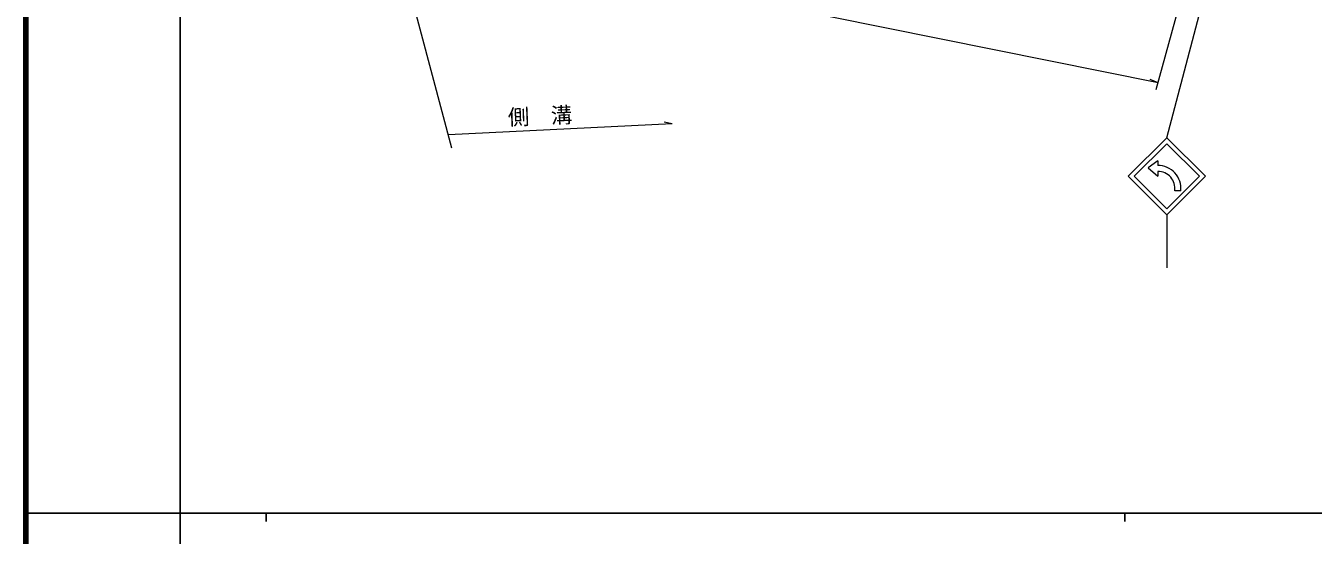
# Model space of a CAD drawing. Units: millimetres, scale not verified. Extents: x 40000 to 680000, y 20000 to 380000.
# Drawn here: x 40000 to 189965, y 202409 to 261790 of the extents above; entities that cross this region are included whole.
import ezdxf
from ezdxf.enums import TextEntityAlignment as Align

# ---------------------------------------------------------------- set-up
doc = ezdxf.new("R2010")
doc.units = ezdxf.units.MM
doc.header["$LTSCALE"] = 1000
for name, color, linetype, lineweight in [('M-STR-HTXT', 7, 'Continuous', 13), ('M-TTL', 2, 'Continuous', 140), ('M-TTL-BAND', 7, 'Continuous', 25), ('M-WORK', 1, 'Continuous', 13)]:
    doc.layers.add(name, color=color, linetype=linetype, lineweight=lineweight)
doc.styles.add('ＭＳ ゴシック', font='')
doc.styles.get('ＭＳ ゴシック').set_extended_font_data('MS Gothic')

msp = doc.modelspace()

# ---------------------------------------------------------------- linework, layer by layer
at = {"layer": 'M-STR-HTXT'}
for p, q in [((171679, 254361), (182004, 292290)), ((171891, 255139), (170980, 255508)), ((115275, 250352), (114364, 250557)), ((115275, 250352), (89224, 249068))]:
    msp.add_line(p, q, dxfattribs=at)
msp.add_lwpolyline([(171891, 255139), (101878, 269261), (102861, 269251)], dxfattribs=at)
at = {"layer": 'M-TTL'}
msp.add_line((40000, 380000), (40000, 20000), dxfattribs=at)
at = {"layer": 'M-TTL-BAND'}
for p, q in [((58000, 370000), (58000, 20000)), ((40000, 205000), (579000, 205000)), ((68000, 205000), (68000, 204000)), ((168000, 205000), (168000, 204000))]:
    msp.add_line(p, q, dxfattribs=at)
at = {"layer": 'M-WORK'}
for p, q in [((89635, 247513), (73770, 307442)), ((172905, 248743), (184221, 291638)), ((171862, 246063), (170737, 245226)), ((171862, 246063), (171862, 245510)), ((170737, 245226), (171862, 244268)), ((171862, 244810), (171862, 244268)), ((174536, 242560), (173831, 242560)), ((172905, 239743), (172905, 233570))]:
    msp.add_line(p, q, dxfattribs=at)
for points in [[(177405, 244243), (172905, 248743), (168405, 244243), (172905, 239743)], [(176698, 244243), (172905, 248036), (169112, 244243), (172905, 240450)]]:
    msp.add_lwpolyline(points, close=True, dxfattribs=at)
for radius, start, end in [(2679, 354.19043, 90.17412), (1979, 352.12421, 90.23571)]:
    msp.add_arc((171870, 242831), radius, start, end, dxfattribs=at)

# ---------------------------------------------------------------- texts
at = {"layer": 'M-STR-HTXT', "style": 'ＭＳ ゴシック'}
msp.add_text('側\u3000溝', height=1833, rotation=2.424, dxfattribs=at).set_placement((99965, 249797), align=Align.BOTTOM_CENTER)

doc.saveas('drawing.dxf')
